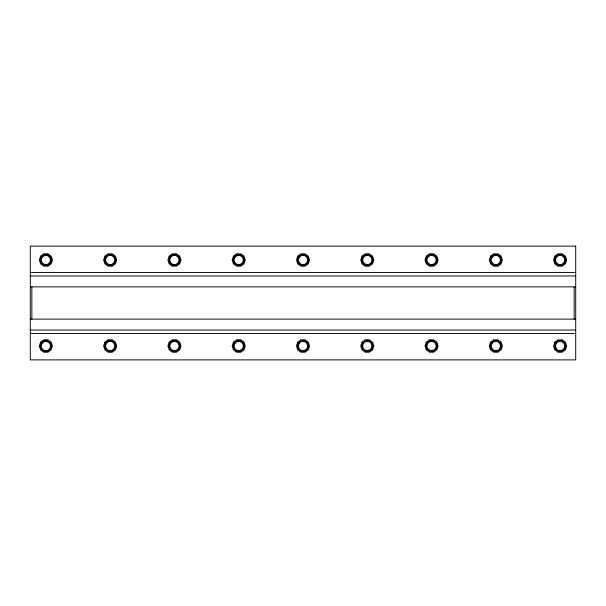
<?xml version="1.0" encoding="UTF-8"?>
<svg xmlns="http://www.w3.org/2000/svg" width="606" height="606" viewBox="0 0 606 606"><rect width="100%" height="100%" fill="white"/><g stroke="black" fill="none" stroke-linecap="round" stroke-linejoin="round"><path stroke-width="0.91" d="M30.3 272.458L575.7 272.458M30.3 275.965L575.7 275.965M30.3 286.873L575.7 286.873M30.3 319.127L575.7 319.127M30.3 330.035L575.7 330.035M30.3 333.542L575.7 333.542M574.14 286.873L574.14 319.127M31.86 286.873L31.86 319.127M40.587 256.141L39.337 259.989L40.587 263.837L43.859 266.216L47.904 266.216L51.177 263.837L52.427 259.989L51.177 256.141L47.904 253.77L43.859 253.77L40.587 256.141M41.344 256.694L40.276 259.989L41.344 263.292L44.147 265.33L47.616 265.33L50.419 263.292L51.495 259.989L50.419 256.694L47.616 254.656L44.147 254.656L41.344 256.694M42.102 257.247L41.208 259.989L42.102 262.739L44.435 264.436L47.329 264.436L49.662 262.739L50.556 259.989L49.662 257.247L47.329 255.543L44.435 255.543L42.102 257.247M40.587 342.163L39.337 346.011L40.587 349.859L43.859 352.23L47.904 352.23L51.177 349.859L52.427 346.011L51.177 342.163L47.904 339.784L43.859 339.784L40.587 342.163M41.344 342.708L40.276 346.011L41.344 349.306L44.147 351.344L47.616 351.344L50.419 349.306L51.495 346.011L50.419 342.708L47.616 340.67L44.147 340.67L41.344 342.708M42.102 343.261L41.208 346.011L42.102 348.753L44.435 350.457L47.329 350.457L49.662 348.753L50.556 346.011L49.662 343.261L47.329 341.564L44.435 341.564L42.102 343.261M104.868 256.141L103.618 259.989L104.868 263.837L108.141 266.216L112.186 266.216L115.458 263.837L116.708 259.989L115.458 256.141L112.186 253.77L108.141 253.77L104.868 256.141M105.626 256.694L104.55 259.989L105.626 263.292L108.429 265.33L111.898 265.33L114.701 263.292L115.769 259.989L114.701 256.694L111.898 254.656L108.429 254.656L105.626 256.694M106.383 257.247L105.489 259.989L106.383 262.739L108.716 264.436L111.61 264.436L113.943 262.739L114.837 259.989L113.943 257.247L111.61 255.543L108.716 255.543L106.383 257.247M104.868 342.163L103.618 346.011L104.868 349.859L108.141 352.23L112.186 352.23L115.458 349.859L116.708 346.011L115.458 342.163L112.186 339.784L108.141 339.784L104.868 342.163M105.626 342.708L104.55 346.011L105.626 349.306L108.429 351.344L111.898 351.344L114.701 349.306L115.769 346.011L114.701 342.708L111.898 340.67L108.429 340.67L105.626 342.708M106.383 343.261L105.489 346.011L106.383 348.753L108.716 350.457L111.61 350.457L113.943 348.753L114.837 346.011L113.943 343.261L111.61 341.564L108.716 341.564L106.383 343.261M169.15 256.141L167.9 259.989L169.15 263.837L172.422 266.216L176.467 266.216L179.74 263.837L180.989 259.989L179.74 256.141L176.467 253.77L172.422 253.77L169.15 256.141M169.9 256.694L168.832 259.989L169.9 263.292L172.71 265.33L176.172 265.33L178.982 263.292L180.05 259.989L178.982 256.694L176.172 254.656L172.71 254.656L169.9 256.694M170.657 257.247L169.763 259.989L170.657 262.739L172.998 264.436L175.884 264.436L178.225 262.739L179.118 259.989L178.225 257.247L175.884 255.543L172.998 255.543L170.657 257.247M169.15 342.163L167.9 346.011L169.15 349.859L172.422 352.23L176.467 352.23L179.74 349.859L180.989 346.011L179.74 342.163L176.467 339.784L172.422 339.784L169.15 342.163M169.9 342.708L168.832 346.011L169.9 349.306L172.71 351.344L176.172 351.344L178.982 349.306L180.05 346.011L178.982 342.708L176.172 340.67L172.71 340.67L169.9 342.708M170.657 343.261L169.763 346.011L170.657 348.753L172.998 350.457L175.884 350.457L178.225 348.753L179.118 346.011L178.225 343.261L175.884 341.564L172.998 341.564L170.657 343.261M233.424 256.141L232.174 259.989L233.424 263.837L236.696 266.216L240.741 266.216L244.013 263.837L245.263 259.989L244.013 256.141L240.741 253.77L236.696 253.77L233.424 256.141M234.181 256.694L233.113 259.989L234.181 263.292L236.984 265.33L240.453 265.33L243.256 263.292L244.332 259.989L243.256 256.694L240.453 254.656L236.984 254.656L234.181 256.694M234.939 257.247L234.045 259.989L234.939 262.739L237.279 264.436L240.165 264.436L242.506 262.739L243.392 259.989L242.506 257.247L240.165 255.543L237.279 255.543L234.939 257.247M233.424 342.163L232.174 346.011L233.424 349.859L236.696 352.23L240.741 352.23L244.013 349.859L245.263 346.011L244.013 342.163L240.741 339.784L236.696 339.784L233.424 342.163M234.181 342.708L233.113 346.011L234.181 349.306L236.984 351.344L240.453 351.344L243.256 349.306L244.332 346.011L243.256 342.708L240.453 340.67L236.984 340.67L234.181 342.708M234.939 343.261L234.045 346.011L234.939 348.753L237.279 350.457L240.165 350.457L242.506 348.753L243.392 346.011L242.506 343.261L240.165 341.564L237.279 341.564L234.939 343.261M297.705 256.141L296.455 259.989L297.705 263.837L300.977 266.216L305.023 266.216L308.295 263.837L309.545 259.989L308.295 256.141L305.023 253.77L300.977 253.77L297.705 256.141M298.463 256.694L297.387 259.989L298.463 263.292L301.265 265.33L304.735 265.33L307.537 263.292L308.613 259.989L307.537 256.694L304.735 254.656L301.265 254.656L298.463 256.694M299.22 257.247L298.326 259.989L299.22 262.739L301.553 264.436L304.447 264.436L306.78 262.739L307.674 259.989L306.78 257.247L304.447 255.543L301.553 255.543L299.22 257.247M297.705 342.163L296.455 346.011L297.705 349.859L300.977 352.23L305.023 352.23L308.295 349.859L309.545 346.011L308.295 342.163L305.023 339.784L300.977 339.784L297.705 342.163M298.463 342.708L297.387 346.011L298.463 349.306L301.265 351.344L304.735 351.344L307.537 349.306L308.613 346.011L307.537 342.708L304.735 340.67L301.265 340.67L298.463 342.708M299.22 343.261L298.326 346.011L299.22 348.753L301.553 350.457L304.447 350.457L306.78 348.753L307.674 346.011L306.78 343.261L304.447 341.564L301.553 341.564L299.22 343.261M361.987 256.141L360.737 259.989L361.987 263.837L365.259 266.216L369.304 266.216L372.576 263.837L373.826 259.989L372.576 256.141L369.304 253.77L365.259 253.77L361.987 256.141M362.744 256.694L361.668 259.989L362.744 263.292L365.547 265.33L369.016 265.33L371.819 263.292L372.887 259.989L371.819 256.694L369.016 254.656L365.547 254.656L362.744 256.694M363.494 257.247L362.608 259.989L363.494 262.739L365.835 264.436L368.721 264.436L371.061 262.739L371.955 259.989L371.061 257.247L368.721 255.543L365.835 255.543L363.494 257.247M361.987 342.163L360.737 346.011L361.987 349.859L365.259 352.23L369.304 352.23L372.576 349.859L373.826 346.011L372.576 342.163L369.304 339.784L365.259 339.784L361.987 342.163M362.744 342.708L361.668 346.011L362.744 349.306L365.547 351.344L369.016 351.344L371.819 349.306L372.887 346.011L371.819 342.708L369.016 340.67L365.547 340.67L362.744 342.708M363.494 343.261L362.608 346.011L363.494 348.753L365.835 350.457L368.721 350.457L371.061 348.753L371.955 346.011L371.061 343.261L368.721 341.564L365.835 341.564L363.494 343.261M426.26 256.141L425.011 259.989L426.26 263.837L429.533 266.216L433.578 266.216L436.85 263.837L438.1 259.989L436.85 256.141L433.578 253.77L429.533 253.77L426.26 256.141M427.018 256.694L425.95 259.989L427.018 263.292L429.828 265.33L433.29 265.33L436.1 263.292L437.168 259.989L436.1 256.694L433.29 254.656L429.828 254.656L427.018 256.694M427.775 257.247L426.882 259.989L427.775 262.739L430.116 264.436L433.002 264.436L435.343 262.739L436.237 259.989L435.343 257.247L433.002 255.543L430.116 255.543L427.775 257.247M426.26 342.163L425.011 346.011L426.26 349.859L429.533 352.23L433.578 352.23L436.85 349.859L438.1 346.011L436.85 342.163L433.578 339.784L429.533 339.784L426.26 342.163M427.018 342.708L425.95 346.011L427.018 349.306L429.828 351.344L433.29 351.344L436.1 349.306L437.168 346.011L436.1 342.708L433.29 340.67L429.828 340.67L427.018 342.708M427.775 343.261L426.882 346.011L427.775 348.753L430.116 350.457L433.002 350.457L435.343 348.753L436.237 346.011L435.343 343.261L433.002 341.564L430.116 341.564L427.775 343.261M490.542 256.141L489.292 259.989L490.542 263.837L493.814 266.216L497.859 266.216L501.132 263.837L502.382 259.989L501.132 256.141L497.859 253.77L493.814 253.77L490.542 256.141M491.299 256.694L490.231 259.989L491.299 263.292L494.102 265.33L497.571 265.33L500.374 263.292L501.45 259.989L500.374 256.694L497.571 254.656L494.102 254.656L491.299 256.694M492.057 257.247L491.163 259.989L492.057 262.739L494.39 264.436L497.284 264.436L499.617 262.739L500.511 259.989L499.617 257.247L497.284 255.543L494.39 255.543L492.057 257.247M490.542 342.163L489.292 346.011L490.542 349.859L493.814 352.23L497.859 352.23L501.132 349.859L502.382 346.011L501.132 342.163L497.859 339.784L493.814 339.784L490.542 342.163M491.299 342.708L490.231 346.011L491.299 349.306L494.102 351.344L497.571 351.344L500.374 349.306L501.45 346.011L500.374 342.708L497.571 340.67L494.102 340.67L491.299 342.708M492.057 343.261L491.163 346.011L492.057 348.753L494.39 350.457L497.284 350.457L499.617 348.753L500.511 346.011L499.617 343.261L497.284 341.564L494.39 341.564L492.057 343.261M554.823 256.141L553.573 259.989L554.823 263.837L558.096 266.216L562.141 266.216L565.413 263.837L566.663 259.989L565.413 256.141L562.141 253.77L558.096 253.77L554.823 256.141M555.581 256.694L554.505 259.989L555.581 263.292L558.384 265.33L561.853 265.33L564.656 263.292L565.724 259.989L564.656 256.694L561.853 254.656L558.384 254.656L555.581 256.694M556.338 257.247L555.444 259.989L556.338 262.739L558.671 264.436L561.565 264.436L563.898 262.739L564.792 259.989L563.898 257.247L561.565 255.543L558.671 255.543L556.338 257.247M554.823 342.163L553.573 346.011L554.823 349.859L558.096 352.23L562.141 352.23L565.413 349.859L566.663 346.011L565.413 342.163L562.141 339.784L558.096 339.784L554.823 342.163M555.581 342.708L554.505 346.011L555.581 349.306L558.384 351.344L561.853 351.344L564.656 349.306L565.724 346.011L564.656 342.708L561.853 340.67L558.384 340.67L555.581 342.708M556.338 343.261L555.444 346.011L556.338 348.753L558.671 350.457L561.565 350.457L563.898 348.753L564.792 346.011L563.898 343.261L561.565 341.564L558.671 341.564L556.338 343.261M575.7 246.119L30.3 246.119L30.3 359.881L575.7 359.881L575.7 246.119"/></g></svg>
